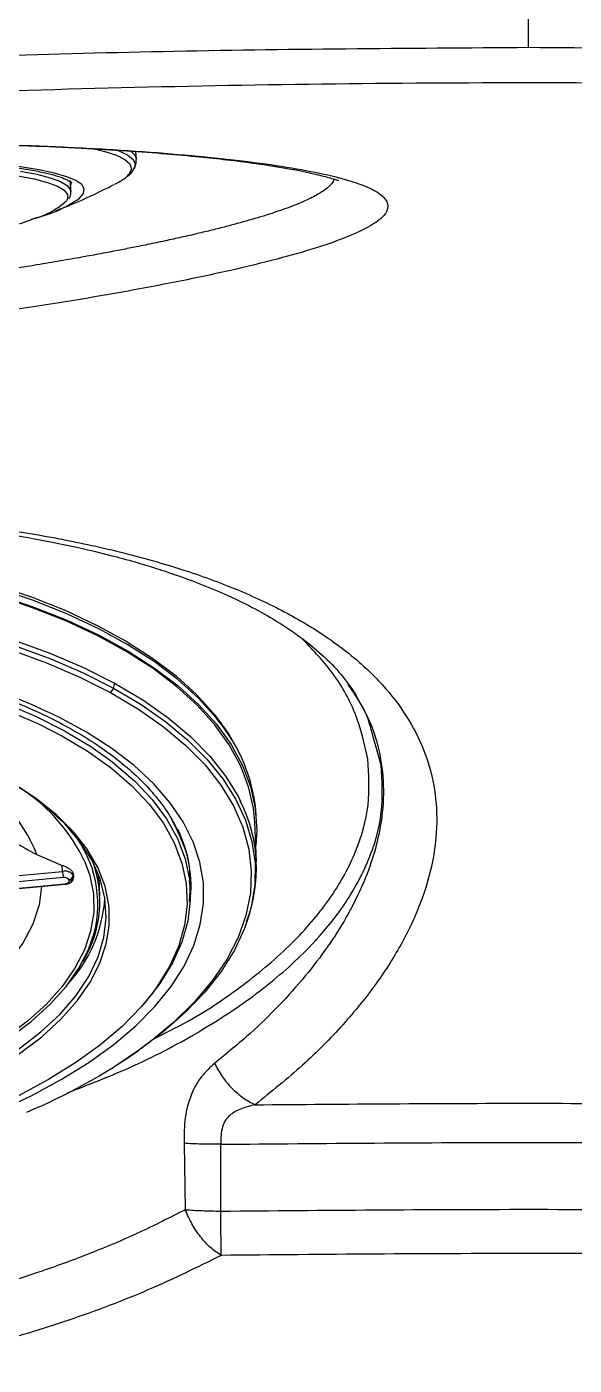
# Model space of a CAD drawing. Extents: x 400 to 501, y 484 to 634.
# Drawn here: x 448.32 to 450.62, y 582.33 to 587.93 of the extents above; entities that cross this region are included whole.
import ezdxf

# ---------------------------------------------------------------- set-up
doc = ezdxf.new("R2010")
doc.units = 0
doc.header["$MEASUREMENT"] = 0
doc.layers.add('DIM', color=3, linetype='Continuous')
doc.layers.add('GEOMETRY', color=3, linetype='Continuous', lineweight=25)

# ---------------------------------------------------------------- blocks, each defined once
blk = doc.blocks.new('2026 GRANDEE')
at = {"layer": 'GEOMETRY'}
for p, q in [((-1.6419, -9.461), (-1.644, -9.4295)), ((-1.6419, -9.461), (-1.6419, -9.4622)), ((-1.916, -9.598), (-1.9184, -9.5505)), ((-1.9164, -9.5949), (-1.916, -9.598)), ((-0.7237, -11.7045), (-0.7211, -11.7096)), ((-0.6171, -12.0007), (-0.6547, -11.8667)), ((-1.1386, -12.2385), (-1.1398, -12.2115)), ((-1.1389, -12.4043), (-1.1465, -12.2389)), ((-2.0584, -12.375), (-1.9525, -12.4201)), ((-3.3829, -12.579), (-1.9512, -12.4455)), ((-1.9512, -12.4455), (-1.9525, -12.4201)), ((-1.9481, -12.4711), (-3.3798, -12.6046)), ((-3.3733, -12.6303), (-1.9415, -12.4968)), ((-1.9062, -12.4528), (-1.9063, -12.4607)), ((-1.9047, -12.4671), (-1.9046, -12.4591)), ((-1.9047, -12.4671), (-1.9044, -12.4694)), ((-1.9044, -12.4694), (-1.9043, -12.4612)), ((-1.4161, -12.5318), (-1.4172, -12.4899)), ((-1.7945, -12.5477), (-1.7962, -12.5114)), ((-1.4167, -12.5071), (-1.421, -12.5692))]:
    blk.add_line(p, q, dxfattribs=at)
at = {"layer": 'GEOMETRY', "color": 4}
blk.add_line((-3.3722, -12.6327), (-1.9405, -12.4992), dxfattribs=at)
at = {"layer": 'GEOMETRY', "ltscale": 16}
blk.add_line((-1.4419, -13.5842), (-1.4371, -13.8622), dxfattribs=at)
at = {"layer": 'GEOMETRY', "flags": 128}
for points in [[(-1.8191, -9.4178), (-1.7737, -9.4291), (-1.7247, -9.4454), (-1.6898, -9.463), (-1.6691, -9.4817), (-1.6629, -9.5015), (-1.671, -9.5222), (-1.6882, -9.5396)], [(-2.1278, -9.5117), (-2.0584, -9.5248), (-2.0024, -9.5392), (-1.9601, -9.555), (-1.9318, -9.572), (-1.9177, -9.59), (-1.9164, -9.5949)], [(-1.8802, -9.6256), (-1.8635, -9.6059), (-1.8602, -9.5866), (-1.8709, -9.5683), (-1.8954, -9.5511), (-1.9336, -9.535), (-1.9853, -9.5201), (-2.0502, -9.5066), (-2.1279, -9.4944), (-2.2179, -9.4838), (-2.3198, -9.4747), (-2.3777, -9.4706)], [(-1.7242, -9.4238), (-1.7151, -9.4271), (-1.6787, -9.4442), (-1.6559, -9.4625), (-1.6469, -9.4817), (-1.6519, -9.5019), (-1.6521, -9.5023)], [(-1.667, -9.4268), (-1.6482, -9.4443), (-1.6419, -9.461)], [(-2.1394, -9.5316), (-2.0704, -9.5445), (-2.0147, -9.5589), (-1.9726, -9.5746), (-1.9487, -9.5882)], [(-1.9173, -9.5714), (-1.9154, -9.5667), (-1.914, -9.5563)], [(-1.9487, -9.5882), (-1.9445, -9.5914), (-1.9305, -9.6094), (-1.9307, -9.6284), (-1.9345, -9.6359)], [(-1.2774, -11.8413), (-1.3075, -11.802), (-1.3814, -11.7201), (-1.468, -11.6414), (-1.5668, -11.5664), (-1.6772, -11.4955), (-1.7988, -11.429), (-1.9307, -11.3674), (-2.0725, -11.3109), (-2.2232, -11.2598)], [(-2.2219, -11.2868), (-2.0712, -11.3379), (-1.9295, -11.3944), (-1.7975, -11.456), (-1.676, -11.5225), (-1.5655, -11.5934), (-1.4668, -11.6684), (-1.3802, -11.7471), (-1.3063, -11.829), (-1.2454, -11.9137), (-1.1979, -12.0009), (-1.1641, -12.0899), (-1.1441, -12.1803), (-1.138, -12.2717), (-1.142, -12.3358)], [(-2.2288, -11.2457), (-2.0786, -11.2966), (-1.9373, -11.3529), (-1.8057, -11.4144), (-1.6846, -11.4806), (-1.5745, -11.5513), (-1.476, -11.626), (-1.3897, -11.7045), (-1.316, -11.7861), (-1.2554, -11.8706), (-1.2248, -11.9235)], [(-5.4055, -11.6157), (-5.2505, -11.5535), (-5.087, -11.4968), (-4.9161, -11.4457), (-4.7386, -11.4007), (-4.5555, -11.362), (-4.368, -11.3297), (-4.177, -11.3042), (-3.9835, -11.2854), (-3.7887, -11.2736), (-3.5937, -11.2687), (-3.3996, -11.2709), (-3.2074, -11.2801), (-3.0182, -11.2962), (-2.8331, -11.3192), (-2.6531, -11.3489), (-2.4792, -11.3852), (-2.3124, -11.4278), (-2.1536, -11.4766), (-2.0037, -11.5312), (-1.8636, -11.5913), (-1.7339, -11.6567)], [(-5.212, -11.8141), (-5.0663, -11.7564), (-4.9125, -11.7041), (-4.7515, -11.6574), (-4.5843, -11.6167), (-4.4119, -11.5822), (-4.2353, -11.5542), (-4.0558, -11.5327), (-3.8743, -11.5179), (-3.692, -11.51), (-3.51, -11.5089), (-3.3294, -11.5147), (-3.1514, -11.5273), (-2.977, -11.5467), (-2.8073, -11.5727), (-2.6433, -11.6052), (-2.4861, -11.644), (-2.3366, -11.6888), (-2.1958, -11.7394), (-2.0644, -11.7955), (-1.9433, -11.8566), (-1.8333, -11.9225), (-1.7501, -11.9811)], [(-5.1603, -11.8177), (-5.0576, -11.7779), (-4.9047, -11.7259), (-4.7446, -11.6795), (-4.5784, -11.6391), (-4.4071, -11.6048), (-4.2316, -11.5769), (-4.0531, -11.5555), (-3.8728, -11.5409), (-3.6916, -11.533), (-3.5107, -11.5319), (-3.3312, -11.5376), (-3.1542, -11.5502), (-2.9809, -11.5695), (-2.8122, -11.5953), (-2.6492, -11.6276), (-2.493, -11.6662), (-2.3444, -11.7107), (-2.2043, -11.761), (-2.0738, -11.8167), (-2.0487, -11.8285)], [(-1.7339, -11.6567), (-1.6156, -11.7269), (-1.5092, -11.8016), (-1.4152, -11.8803), (-1.3344, -11.9626), (-1.267, -12.048), (-1.2134, -12.1361), (-1.2055, -12.1518)], [(-1.7505, -11.696), (-1.6332, -11.7656), (-1.5278, -11.8396), (-1.4347, -11.9176), (-1.3545, -11.9991), (-1.2877, -12.0838), (-1.2347, -12.1711), (-1.1957, -12.2605), (-1.1709, -12.3516), (-1.1606, -12.4438), (-1.1647, -12.5366), (-1.1832, -12.6296), (-1.2161, -12.7221), (-1.2631, -12.8137), (-1.3239, -12.9038), (-1.3984, -12.992), (-1.4859, -13.0777), (-1.5861, -13.1605), (-1.6331, -13.1952)], [(-1.738, -11.6776), (-1.6225, -11.746), (-1.5184, -11.8186), (-1.4262, -11.895), (-1.3463, -11.9749), (-1.2793, -12.0579), (-1.2254, -12.1434), (-1.1849, -12.2311), (-1.1581, -12.3204), (-1.1451, -12.4108), (-1.146, -12.502), (-1.1608, -12.5934), (-1.1697, -12.627)], [(-1.7559, -12.6013), (-1.7572, -12.5872), (-1.7732, -12.5074), (-1.8033, -12.429), (-1.8474, -12.3526), (-1.9051, -12.2788), (-1.976, -12.208), (-2.0596, -12.1408), (-2.1553, -12.0777)], [(-2.0487, -11.8285), (-1.9535, -11.8775), (-1.8441, -11.943), (-1.7464, -12.0128), (-1.661, -12.0865), (-1.5884, -12.1635), (-1.529, -12.2436), (-1.4832, -12.3261), (-1.4512, -12.4105), (-1.4333, -12.4964), (-1.4297, -12.5831), (-1.4402, -12.6703), (-1.4648, -12.7573), (-1.5035, -12.8435), (-1.5559, -12.9286), (-1.5748, -12.9545)], [(-1.7501, -11.9811), (-1.7351, -11.9927), (-1.6491, -12.0668), (-1.576, -12.1444), (-1.5163, -12.2249), (-1.4702, -12.3079), (-1.438, -12.3929), (-1.4201, -12.4792), (-1.4164, -12.5665), (-1.4269, -12.6542), (-1.4517, -12.7417), (-1.4906, -12.8285), (-1.5433, -12.9141), (-1.6096, -12.9979), (-1.6102, -12.9986)], [(-1.9235, -12.4852), (-1.9233, -12.4865), (-1.9235, -12.4878), (-1.9241, -12.4891), (-1.925, -12.4903), (-1.9262, -12.4915), (-1.9277, -12.4926), (-1.9295, -12.4937), (-1.9316, -12.4946)], [(-1.7963, -12.5079), (-1.797, -12.497), (-1.8019, -12.4553)], [(-2.0391, -12.5084), (-2.0487, -12.5849), (-2.0749, -12.6656), (-2.1173, -12.7452), (-2.1755, -12.8229), (-2.249, -12.8981), (-2.3371, -12.9699), (-2.4389, -13.0378), (-2.5534, -13.1009), (-2.6794, -13.1588)], [(-1.7568, -12.6829), (-1.7555, -12.6679), (-1.7559, -12.6013)]]:
    blk.add_lwpolyline(points, dxfattribs=at)
at = {"layer": 'GEOMETRY', "color": 4, "flags": 128}
for points in [[(-1.1465, -12.2389), (-1.1519, -12.1808), (-1.1719, -12.0907), (-1.2056, -12.0019), (-1.2529, -11.9151), (-1.3136, -11.8306), (-1.3873, -11.7489), (-1.4736, -11.6705), (-1.5721, -11.5957), (-1.6822, -11.525), (-1.8034, -11.4587), (-1.935, -11.3973), (-2.0763, -11.3409), (-2.2265, -11.29)], [(-2.1459, -11.5015), (-2.0003, -11.5551), (-1.8641, -11.6139), (-1.738, -11.6776)], [(-5.3892, -11.6554), (-5.2356, -11.5938), (-5.0736, -11.5375), (-4.9042, -11.4869), (-4.7283, -11.4423), (-4.5469, -11.4039), (-4.361, -11.372), (-4.1717, -11.3466), (-3.98, -11.328), (-3.7869, -11.3163), (-3.5937, -11.3115), (-3.4013, -11.3137), (-3.2108, -11.3227), (-3.0233, -11.3387), (-2.8398, -11.3615), (-2.6614, -11.3909), (-2.4891, -11.4269), (-2.3238, -11.4691), (-2.1664, -11.5175), (-2.0179, -11.5716), (-1.879, -11.6312), (-1.7505, -11.696)], [(-2.2176, -13.4483), (-2.0822, -13.3851), (-1.9564, -13.3175), (-1.8411, -13.2458), (-1.7368, -13.1704), (-1.6444, -13.0919), (-1.5642, -13.0106), (-1.4967, -12.9271), (-1.4424, -12.8417), (-1.4015, -12.7551), (-1.3743, -12.6678), (-1.361, -12.5801), (-1.3615, -12.4927), (-1.3761, -12.4061), (-1.4044, -12.3208), (-1.4465, -12.2372), (-1.5019, -12.1559), (-1.5705, -12.0773), (-1.6518, -12.002), (-1.7453, -11.9302), (-1.8505, -11.8625), (-1.9667, -11.7993), (-2.0933, -11.7409), (-2.2296, -11.6877)], [(-1.8573, -12.4049), (-1.8371, -12.4618), (-1.8221, -12.5391), (-1.8208, -12.6173), (-1.8334, -12.6957), (-1.8598, -12.7738), (-1.8996, -12.851), (-1.9528, -12.9268), (-2.0188, -13.0006), (-2.0973, -13.072), (-2.1876, -13.1402)], [(-2.1731, -13.1427), (-2.082, -13.0738), (-2.0028, -13.0018), (-1.9362, -12.9273), (-1.8825, -12.8508), (-1.8423, -12.7728), (-1.8183, -12.7039)]]:
    blk.add_lwpolyline(points, dxfattribs=at)
at = {"layer": 'GEOMETRY', "ltscale": 16, "flags": 128}
for points in [[(-2.4854, -13.3818), (-2.3582, -13.3224), (-2.2413, -13.2583), (-2.1358, -13.1899), (-2.0424, -13.1178), (-1.9618, -13.0426), (-1.8946, -12.9647), (-1.8413, -12.8848), (-1.8024, -12.8034), (-1.7781, -12.7213), (-1.7685, -12.639), (-1.7739, -12.5571), (-1.7941, -12.4763), (-1.829, -12.3971), (-1.8783, -12.3202), (-1.9417, -12.2461), (-2.0186, -12.1754), (-2.1085, -12.1087), (-2.2108, -12.0464)], [(-1.1697, -12.627), (-1.1893, -12.6845), (-1.2315, -12.7749), (-1.2871, -12.864), (-1.3558, -12.9514), (-1.4373, -13.0366), (-1.5311, -13.1191), (-1.6367, -13.1986), (-1.7151, -13.2508)], [(-2.4764, -13.3966), (-2.3511, -13.3382), (-2.2358, -13.2753), (-2.1314, -13.2083), (-2.0385, -13.1377), (-1.9579, -13.064), (-1.8901, -12.9877), (-1.8356, -12.9093), (-1.7949, -12.8296), (-1.7681, -12.7489), (-1.7568, -12.6829)], [(-1.5748, -12.9545), (-1.6217, -13.0119), (-1.7005, -13.0929), (-1.7919, -13.1712), (-1.8953, -13.2462), (-2.01, -13.3175), (-2.1353, -13.3846), (-2.2705, -13.4473)]]:
    blk.add_lwpolyline(points, dxfattribs=at)
at = {"layer": 'GEOMETRY'}
for centre, radius, start, end in [((-1.8473, -9.3325), 0.2612, 296.207, 307.5394), ((-2.1854, -9.1879), 0.5336, 281.194, 304.8851), ((-2.1648, -9.3811), 0.3434, 285.6472, 312.1028), ((-1.7827, -11.6581), 0.0488, 336.4564, 1.6663), ((-1.7892, -11.6562), 0.0555, 314.142, 337.2726), ((-1.8285, -12.2567), 0.6902, 3.7547, 37.0065), ((-2.7023, -12.6324), 0.6934, 21.7929, 62.4078), ((-2.5415, -12.731), 0.7579, 25.4843, 56.0717), ((-1.7651, -12.4327), 0.6261, 339.0836, 26.6523), ((-1.9657, -12.5097), 0.5528, 353.3594, 25.8539), ((-2.2911, -12.5845), 0.4877, 345.8319, 37.6858), ((-1.9402, -12.4869), 0.0428, 37.641, 104.8609), ((-1.7887, -12.4388), 0.1626, 182.3668, 191.4744), ((-2.2765, -12.5704), 0.4815, 328.494, 19.6613), ((-1.9425, -12.4924), 0.0219, 37.64, 104.8613), ((-1.9446, -12.4604), 0.0366, 274.8415, 290.8505), ((-1.9384, -12.4969), 0.00307, 179.4374, 228.6576), ((-1.9261, -12.4592), 0.0198, 272.9262, 355.4078), ((-2.3789, -12.5982), 0.4692, 13.9314, 14.718), ((-1.9244, -12.4655), 0.0198, 272.6869, 355.3988), ((-2.3654, -12.5813), 0.4747, 14.3241, 14.7177), ((-2.3639, -12.581), 0.4731, 13.9296, 14.3241), ((-2.3616, -12.5181), 0.5889, 317.5427, 356.2313)]:
    blk.add_arc(centre, radius, start, end, dxfattribs=at)
at = {"layer": 'GEOMETRY', "color": 4}
blk.add_arc((-3.0645, -11.1548), 2.4924, 292.7442, 305.0517, dxfattribs=at)
at = {"layer": 'GEOMETRY', "ltscale": 16}
for points, knots in [([(0, -8.9945), (0, -8.9759), (0, -8.9394), (0, -8.8771), (0, -8.8042), (0, -8.7164), (0, -8.6101), (0, -8.4827), (0, -8.3316), (0, -8.1548), (0, -7.9509), (0, -7.7191), (0, -7.4595), (0, -7.1729), (0, -6.8598), (0, -6.5205), (0, -6.1545), (0, -5.9017), (0, -5.7707)], [0, 0, 0, 0, 0.079506, 0.155462, 0.227797, 0.296396, 0.361181, 0.422197, 0.479695, 0.534216, 0.586641, 0.638178, 0.690248, 0.744286, 0.801535, 0.862912, 0.928977, 1, 1, 1, 1]), ([(-3.9625, -10.959), (-3.8506, -10.9524), (-3.6272, -10.9392), (-3.2935, -10.9344), (-2.9658, -10.941), (-2.6471, -10.9598), (-2.3406, -10.9908), (-2.049, -11.0338), (-1.7748, -11.0889), (-1.5204, -11.1559), (-1.2878, -11.2346), (-1.0789, -11.3248), (-0.8951, -11.4262), (-0.7378, -11.5384), (-0.6081, -11.6608), (-0.5067, -11.793), (-0.4344, -11.9342), (-0.3918, -12.0836), (-0.3793, -12.2404), (-0.397, -12.4033), (-0.4453, -12.5712), (-0.5242, -12.7425), (-0.6334, -12.9155), (-0.7734, -13.0882), (-0.9412, -13.2592), (-1.0767, -13.3681), (-1.1446, -13.4227)], [0, 0, 0, 0, 0.042105, 0.0841, 0.125995, 0.167802, 0.209534, 0.251197, 0.292795, 0.334326, 0.375788, 0.417176, 0.458492, 0.499741, 0.540935, 0.582095, 0.623249, 0.664432, 0.705685, 0.747055, 0.788588, 0.830329, 0.872314, 0.914575, 0.957134, 1, 1, 1, 1]), ([(-0.7211, -11.7096), (-0.6986, -11.7502), (-0.6519, -11.8348), (-0.6149, -11.9731), (-0.6028, -12.1213), (-0.6179, -12.2625), (-0.6521, -12.3948), (-0.6987, -12.5156), (-0.7616, -12.6388), (-0.8394, -12.7614), (-0.9342, -12.886), (-1.0418, -13.006), (-1.1675, -13.1291), (-1.2631, -13.2074), (-1.3146, -13.2495)], [0, 0, 0, 0, 0.092044, 0.191733, 0.290818, 0.390597, 0.465172, 0.541037, 0.615474, 0.692632, 0.76651, 0.845587, 0.916892, 1, 1, 1, 1]), ([(-1.9321, -13.3729), (-1.8447, -13.3391), (-1.6467, -13.2627), (-1.379, -13.1215), (-1.1282, -12.9563), (-0.9232, -12.7778), (-0.7661, -12.5898), (-0.661, -12.3953), (-0.605, -12.1974), (-0.613, -12.0663), (-0.6171, -12.0007)], [0, 0, 0, 0, 0.101448, 0.229813, 0.358177, 0.486542, 0.614906, 0.743271, 0.871635, 1, 1, 1, 1]), ([(-1.3146, -13.2495), (-1.333, -13.2662), (-1.371, -13.3005), (-1.4157, -13.3784), (-1.4419, -13.4767), (-1.4419, -13.5483), (-1.4419, -13.5842)], [0, 0, 0, 0, 0.229483, 0.472812, 0.735173, 1, 1, 1, 1]), ([(-1.3146, -13.2495), (-1.3046, -13.268), (-1.2846, -13.305), (-1.2427, -13.3542), (-1.1953, -13.3959), (-1.1615, -13.4138), (-1.1446, -13.4227)], [0, 0, 0, 0, 0.249999, 0.5, 0.750001, 1, 1, 1, 1]), ([(-1.1446, -13.4227), (-1.1641, -13.4276), (-1.2017, -13.437), (-1.245, -13.4591), (-1.2702, -13.4873), (-1.2878, -13.5275), (-1.288, -13.563), (-1.2882, -13.5883)], [0, 0, 0, 0, 0.2452715, 0.4738662, 0.5861941, 0.7056696, 1, 1, 1, 1]), ([(-1.1446, -13.4227), (-0.7631, -13.4195), (0, -13.4133), (0.763, -13.4197), (1.1446, -13.423)], [0, 0, 0, 0, 0.499996, 1, 1, 1, 1]), ([(-1.2882, -13.5883), (-1.316, -13.5882), (-1.3716, -13.5881), (-1.4184, -13.5855), (-1.4419, -13.5842)], [0, 0, 0, 0, 0.5, 1, 1, 1, 1]), ([(-1.2887, -13.8682), (-1.2884, -13.8215), (-1.2876, -13.7282), (-1.288, -13.6349), (-1.2882, -13.5883)], [0, 0, 0, 0, 0.500437, 1, 1, 1, 1]), ([(-1.4371, -13.8622), (-1.5018, -13.8952), (-1.6285, -13.9597), (-1.83, -14.0449), (-2.073, -14.1342), (-2.3637, -14.2231), (-2.597, -14.273), (-2.7125, -14.2977)], [0, 0, 0, 0, 0.17514, 0.342862, 0.503123, 0.7541, 1, 1, 1, 1]), ([(-1.2868, -14.0535), (-1.287, -14.0375), (-1.2872, -14.0095), (-1.2879, -13.9457), (-1.2884, -13.8974), (-1.2887, -13.8682)], [0, 0, 0, 0, 0.342445, 0.601599, 1, 1, 1, 1]), ([(-1.2868, -14.0535), (-1.387, -14.1031), (-1.587, -14.2022), (-1.9212, -14.3273), (-2.2728, -14.4345), (-2.5211, -14.4874), (-2.6449, -14.5137)], [0, 0, 0, 0, 0.252047, 0.502936, 0.752271, 1, 1, 1, 1])]:
    blk.add_open_spline(points, degree=3, knots=knots, dxfattribs=at)
at = {"layer": 'GEOMETRY'}
for points, knots in [([(0, -8.9945), (-0.5101, -8.9978), (-1.5305, -9.0043), (-3.0605, -9.0572), (-4.5894, -9.1412), (-6.1161, -9.2599), (-7.6403, -9.4089), (-8.6535, -9.5353), (-9.1601, -9.5985)], [0, 0, 0, 0, 0.166587, 0.333227, 0.499903, 0.666584, 0.833269, 1, 1, 1, 1]), ([(-4.3944, -9.4495), (-4.2512, -9.4403), (-3.9655, -9.4221), (-3.5394, -9.4045), (-3.157, -9.395), (-2.8184, -9.3921), (-2.5215, -9.3936), (-2.2349, -9.3994), (-1.9609, -9.4093), (-1.7022, -9.4232), (-1.4619, -9.441), (-1.2435, -9.4625), (-1.0507, -9.4876), (-0.887, -9.516), (-0.756, -9.5475), (-0.6603, -9.5818), (-0.602, -9.6187), (-0.5822, -9.6579), (-0.6012, -9.6992), (-0.6585, -9.7423), (-0.753, -9.787), (-0.8832, -9.833), (-1.0472, -9.88), (-1.243, -9.9276), (-1.4683, -9.9755), (-1.7208, -10.0229), (-1.9979, -10.0695), (-2.297, -10.1144), (-2.6149, -10.1572), (-2.9486, -10.197), (-3.2945, -10.2332), (-3.6491, -10.2656), (-3.8893, -10.2833), (-4.0093, -10.2922)], [0, 0, 0, 0, 0.037873, 0.075564, 0.113317, 0.141832, 0.170617, 0.199754, 0.229315, 0.259364, 0.289938, 0.321045, 0.352663, 0.384733, 0.417174, 0.449893, 0.482779, 0.515726, 0.548653, 0.581501, 0.614231, 0.646831, 0.6793, 0.711647, 0.743894, 0.776063, 0.808174, 0.84024, 0.87227, 0.904268, 0.936229, 0.968144, 1, 1, 1, 1]), ([(-2.6145, -9.3938), (-2.5223, -9.395), (-2.3416, -9.3972), (-2.0947, -9.4049), (-1.8747, -9.4146), (-1.6836, -9.4261), (-1.5195, -9.4384), (-1.3808, -9.4511), (-1.2593, -9.4642), (-1.1561, -9.4773), (-1.0706, -9.49), (-1.0026, -9.5015), (-0.9467, -9.5121), (-0.9014, -9.5219), (-0.865, -9.5308), (-0.8363, -9.5385), (-0.8094, -9.5468), (-0.797, -9.5511), (-0.7954, -9.5499), (-0.7945, -9.5492)], [0, 0, 0, 0, 0.097318, 0.190748, 0.278263, 0.359679, 0.434752, 0.503221, 0.564834, 0.629397, 0.683428, 0.72894, 0.772801, 0.815458, 0.850058, 0.883772, 0.917242, 0.954278, 1, 1, 1, 1]), ([(-2.3927, -9.4744), (-2.3622, -9.4765), (-2.2972, -9.481), (-2.2101, -9.4896), (-2.1295, -9.4997), (-2.0607, -9.5109), (-2.0041, -9.5231), (-1.9602, -9.5358), (-1.9313, -9.5476), (-1.9149, -9.5582), (-1.9136, -9.56), (-1.913, -9.5609)], [0, 0, 0, 0, 0.105309, 0.224567, 0.343477, 0.461841, 0.579303, 0.695199, 0.808284, 0.903843, 1, 1, 1, 1]), ([(-1.6529, -9.5023), (-1.6492, -9.496), (-1.6424, -9.4845), (-1.6428, -9.47), (-1.643, -9.4636)], [0, 0, 0, 0, 0.553953, 1, 1, 1, 1]), ([(-1.6823, -9.5351), (-1.6805, -9.5339), (-1.6688, -9.526), (-1.6589, -9.5161), (-1.6537, -9.504), (-1.6529, -9.5023)], [0, 0, 0, 0, 0.129919, 0.880119, 1, 1, 1, 1]), ([(-0.8137, -9.5455), (-0.8141, -9.5471), (-0.816, -9.5545), (-0.8289, -9.571), (-0.8569, -9.595), (-0.9047, -9.6226), (-0.9688, -9.6514), (-1.049, -9.6809), (-1.1422, -9.7102), (-1.2285, -9.7342), (-1.3029, -9.7534), (-1.3631, -9.7682), (-1.4271, -9.7831), (-1.4949, -9.7983), (-1.5665, -9.8136), (-1.6362, -9.8278), (-1.7048, -9.8414), (-1.7738, -9.8546), (-1.8515, -9.869), (-1.9383, -9.8844), (-2.0347, -9.9009), (-2.1344, -9.9172), (-2.2321, -9.9325), (-2.3219, -9.9461), (-2.4057, -9.9584), (-2.4827, -9.9693), (-2.5527, -9.9789), (-2.6151, -9.9873), (-2.6698, -9.9945), (-2.7587, -10.006), (-2.8835, -10.0214), (-3.0465, -10.0403), (-3.2039, -10.0573), (-3.4181, -10.0791), (-3.6918, -10.1042), (-3.9179, -10.1208), (-4.0292, -10.129)], [0, 0, 0, 0, 0.008231, 0.040631, 0.087136, 0.133149, 0.179935, 0.228828, 0.274939, 0.318268, 0.340623, 0.363195, 0.385986, 0.408994, 0.432222, 0.455669, 0.47396, 0.494049, 0.515936, 0.539622, 0.565108, 0.592394, 0.616082, 0.63787, 0.657759, 0.675747, 0.691833, 0.706017, 0.718299, 0.728677, 0.765411, 0.800308, 0.833367, 0.864586, 0.933384, 1, 1, 1, 1]), ([(-1.9789, -9.6768), (-1.9672, -9.6724), (-1.9187, -9.6542), (-1.837, -9.6187), (-1.7672, -9.5839), (-1.7351, -9.568)], [0, 0, 0, 0, 0.147966, 0.609394, 1, 1, 1, 1]), ([(-1.9254, -9.6278), (-1.9244, -9.6266), (-1.9183, -9.6195), (-1.9142, -9.6065), (-1.9173, -9.596), (-1.9182, -9.5929)], [0, 0, 0, 0, 0.123893, 0.736079, 1, 1, 1, 1]), ([(-2.7565, -9.8833), (-2.7127, -9.8752), (-2.6065, -9.8558), (-2.4541, -9.8226), (-2.3038, -9.7843), (-2.1813, -9.7489), (-2.108, -9.7238), (-2.0765, -9.713)], [0, 0, 0, 0, 0.188128, 0.456227, 0.68535, 0.864649, 1, 1, 1, 1]), ([(-3.9589, -10.9708), (-3.8494, -10.9641), (-3.6244, -10.9502), (-3.2947, -10.9464), (-2.9836, -10.9533), (-2.7076, -10.9697), (-2.4663, -10.9926), (-2.2474, -11.021), (-2.0539, -11.0532), (-1.8875, -11.0874), (-1.7563, -11.1189), (-1.6539, -11.1468), (-1.5647, -11.1736), (-1.4756, -11.2029), (-1.3761, -11.2394), (-1.2665, -11.2849), (-1.1583, -11.337), (-1.0537, -11.3959), (-0.9557, -11.461), (-0.8602, -11.5386), (-0.7772, -11.6242), (-0.7404, -11.6793), (-0.7211, -11.7081)], [0, 0, 0, 0, 0.072736, 0.149531, 0.219978, 0.28415, 0.342105, 0.393887, 0.447922, 0.493173, 0.530083, 0.560515, 0.584722, 0.61306, 0.647065, 0.686719, 0.732957, 0.775788, 0.823771, 0.876868, 0.935487, 1, 1, 1, 1]), ([(-0.6726, -11.974), (-0.6871, -11.9103), (-0.7159, -11.783), (-0.8115, -11.6132), (-0.9075, -11.5127), (-0.9489, -11.4693)], [0, 0, 0, 0, 0.362364, 0.724728, 1, 1, 1, 1]), ([(-0.6547, -11.8667), (-0.6595, -11.8469), (-0.6764, -11.7767), (-0.7218, -11.7103), (-0.7544, -11.6627)], [0, 0, 0, 0, 0.283289, 1, 1, 1, 1]), ([(-1.5764, -13.15), (-1.5257, -13.1248), (-1.3783, -13.0514), (-1.1763, -12.9124), (-0.9732, -12.7378), (-0.8192, -12.5528), (-0.7158, -12.3617), (-0.6608, -12.1672), (-0.6687, -12.0384), (-0.6726, -11.974)], [0, 0, 0, 0, 0.080148, 0.233456, 0.386765, 0.540074, 0.693383, 0.846691, 1, 1, 1, 1]), ([(-2.2469, -12.2497), (-2.2175, -12.2736), (-2.1592, -12.3208), (-2.0918, -12.357), (-2.0584, -12.375)], [0, 0, 0, 0, 0.504706, 1, 1, 1, 1]), ([(-1.4193, -12.4899), (-1.4188, -12.4837), (-1.4144, -12.431), (-1.4359, -12.3419), (-1.4763, -12.2621), (-1.4942, -12.2267)], [0, 0, 0, 0, 0.0688408, 0.5865515, 1, 1, 1, 1]), ([(-1.9062, -12.4528), (-1.9074, -12.4502), (-1.9099, -12.4449), (-1.9207, -12.4359), (-1.9355, -12.4269), (-1.9466, -12.4225), (-1.9525, -12.4201)], [0, 0, 0, 0, 0.227104, 0.466545, 0.717194, 1, 1, 1, 1]), ([(-1.9405, -12.4992), (-1.9367, -12.4986), (-1.9275, -12.4973), (-1.9164, -12.4919), (-1.9083, -12.4834), (-1.9043, -12.4746), (-1.9047, -12.4687), (-1.9049, -12.466)], [0, 0, 0, 0, 0.1965765, 0.4842951, 0.6764474, 0.8544524, 1, 1, 1, 1]), ([(-1.9054, -12.456), (-1.9056, -12.4554), (-1.9058, -12.4543), (-1.9061, -12.4533), (-1.9062, -12.4528)], [0, 0, 0, 0, 0.5599444, 1, 1, 1, 1]), ([(-1.9046, -12.4591), (-1.9048, -12.4586), (-1.905, -12.4575), (-1.9053, -12.4564), (-1.9054, -12.456)], [0, 0, 0, 0, 0.56004, 1, 1, 1, 1])]:
    blk.add_open_spline(points, degree=3, knots=knots, dxfattribs=at)
at = {"layer": 'GEOMETRY', "color": 4}
for points, knots in [([(9.1601, -9.5985), (8.6535, -9.5353), (7.6403, -9.4089), (6.1161, -9.2599), (4.5894, -9.1412), (3.0605, -9.0572), (1.5305, -9.0043), (0.5101, -8.9978), (0, -8.9945)], [0, 0, 0, 0, 0.1667306, 0.3334161, 0.500097, 0.6667734, 0.8334126, 1, 1, 1, 1]), ([(-9.5627, -9.7986), (-8.9714, -9.7221), (-7.7884, -9.5689), (-6.0068, -9.3945), (-4.2209, -9.2619), (-2.4316, -9.1759), (-0.6403, -9.136), (1.1172, -9.1425), (2.8398, -9.1923), (4.5265, -9.2821), (6.21, -9.4132), (7.8896, -9.5814), (9.0051, -9.7262), (9.5627, -9.7986)], [0, 0, 0, 0, 0.0932299, 0.1865237, 0.2798721, 0.3732416, 0.4666237, 0.5600123, 0.6480517, 0.7360815, 0.8241035, 0.9120837, 1, 1, 1, 1]), ([(-5.2353, -11.8027), (-5.2122, -11.793), (-5.1451, -11.7647), (-5.0282, -11.7212), (-4.8828, -11.674), (-4.7312, -11.6318), (-4.5744, -11.5946), (-4.413, -11.5629), (-4.248, -11.5366), (-4.0803, -11.5161), (-3.9108, -11.5013), (-3.7404, -11.4925), (-3.57, -11.4895), (-3.4005, -11.4925), (-3.2328, -11.5014), (-3.0679, -11.5162), (-2.9066, -11.5368), (-2.7499, -11.563), (-2.5984, -11.5948), (-2.4532, -11.6319), (-2.3149, -11.674), (-2.1843, -11.721), (-2.0621, -11.7726), (-1.949, -11.8285), (-1.8455, -11.8882), (-1.7522, -11.9514), (-1.6696, -12.0178), (-1.5978, -12.0869), (-1.5379, -12.1583), (-1.4936, -12.2229), (-1.4744, -12.2639), (-1.4669, -12.2801)], [0, 0, 0, 0, 0.018663, 0.054137, 0.089633, 0.125147, 0.160677, 0.19622, 0.231773, 0.267335, 0.302902, 0.338472, 0.374042, 0.409611, 0.445175, 0.480733, 0.51628, 0.551816, 0.587337, 0.62284, 0.658322, 0.69378, 0.729213, 0.76462, 0.800001, 0.835364, 0.87072, 0.906086, 0.941497, 0.977008, 1, 1, 1, 1]), ([(-1.2882, -13.5883), (-0.8588, -13.5843), (0, -13.5765), (0.8588, -13.5845), (1.2882, -13.5885)], [0, 0, 0, 0, 0.499997, 1, 1, 1, 1]), ([(-1.2887, -13.8682), (-0.8585, -13.8644), (0.0006, -13.8568), (0.8598, -13.8644), (1.2887, -13.8682)], [0, 0, 0, 0, 0.500744, 1, 1, 1, 1]), ([(1.2868, -14.0535), (0.8585, -14.0497), (0.0006, -14.0421), (-0.8572, -14.0497), (-1.2868, -14.0535)], [0, 0, 0, 0, 0.499255, 1, 1, 1, 1])]:
    blk.add_open_spline(points, degree=3, knots=knots, dxfattribs=at)
at = {"layer": 'GEOMETRY', "ltscale": 16}
for points in [[(-1.4371, -13.8622), (-1.4143, -13.8637), (-1.3687, -13.8668), (-1.3154, -13.8677), (-1.2887, -13.8682)], [(-1.2868, -14.0535), (-1.3019, -14.0434), (-1.332, -14.0233), (-1.3741, -13.9769), (-1.4112, -13.9225), (-1.4284, -13.8823), (-1.4371, -13.8622)]]:
    blk.add_open_spline(points, degree=3, dxfattribs=at)

msp = doc.modelspace()

# ---------------------------------------------------------------- block references
at = {"layer": 'DIM'}
msp.add_blockref('2026 GRANDEE', (450.4248, 596.8403), dxfattribs=at)

doc.saveas('drawing.dxf')
